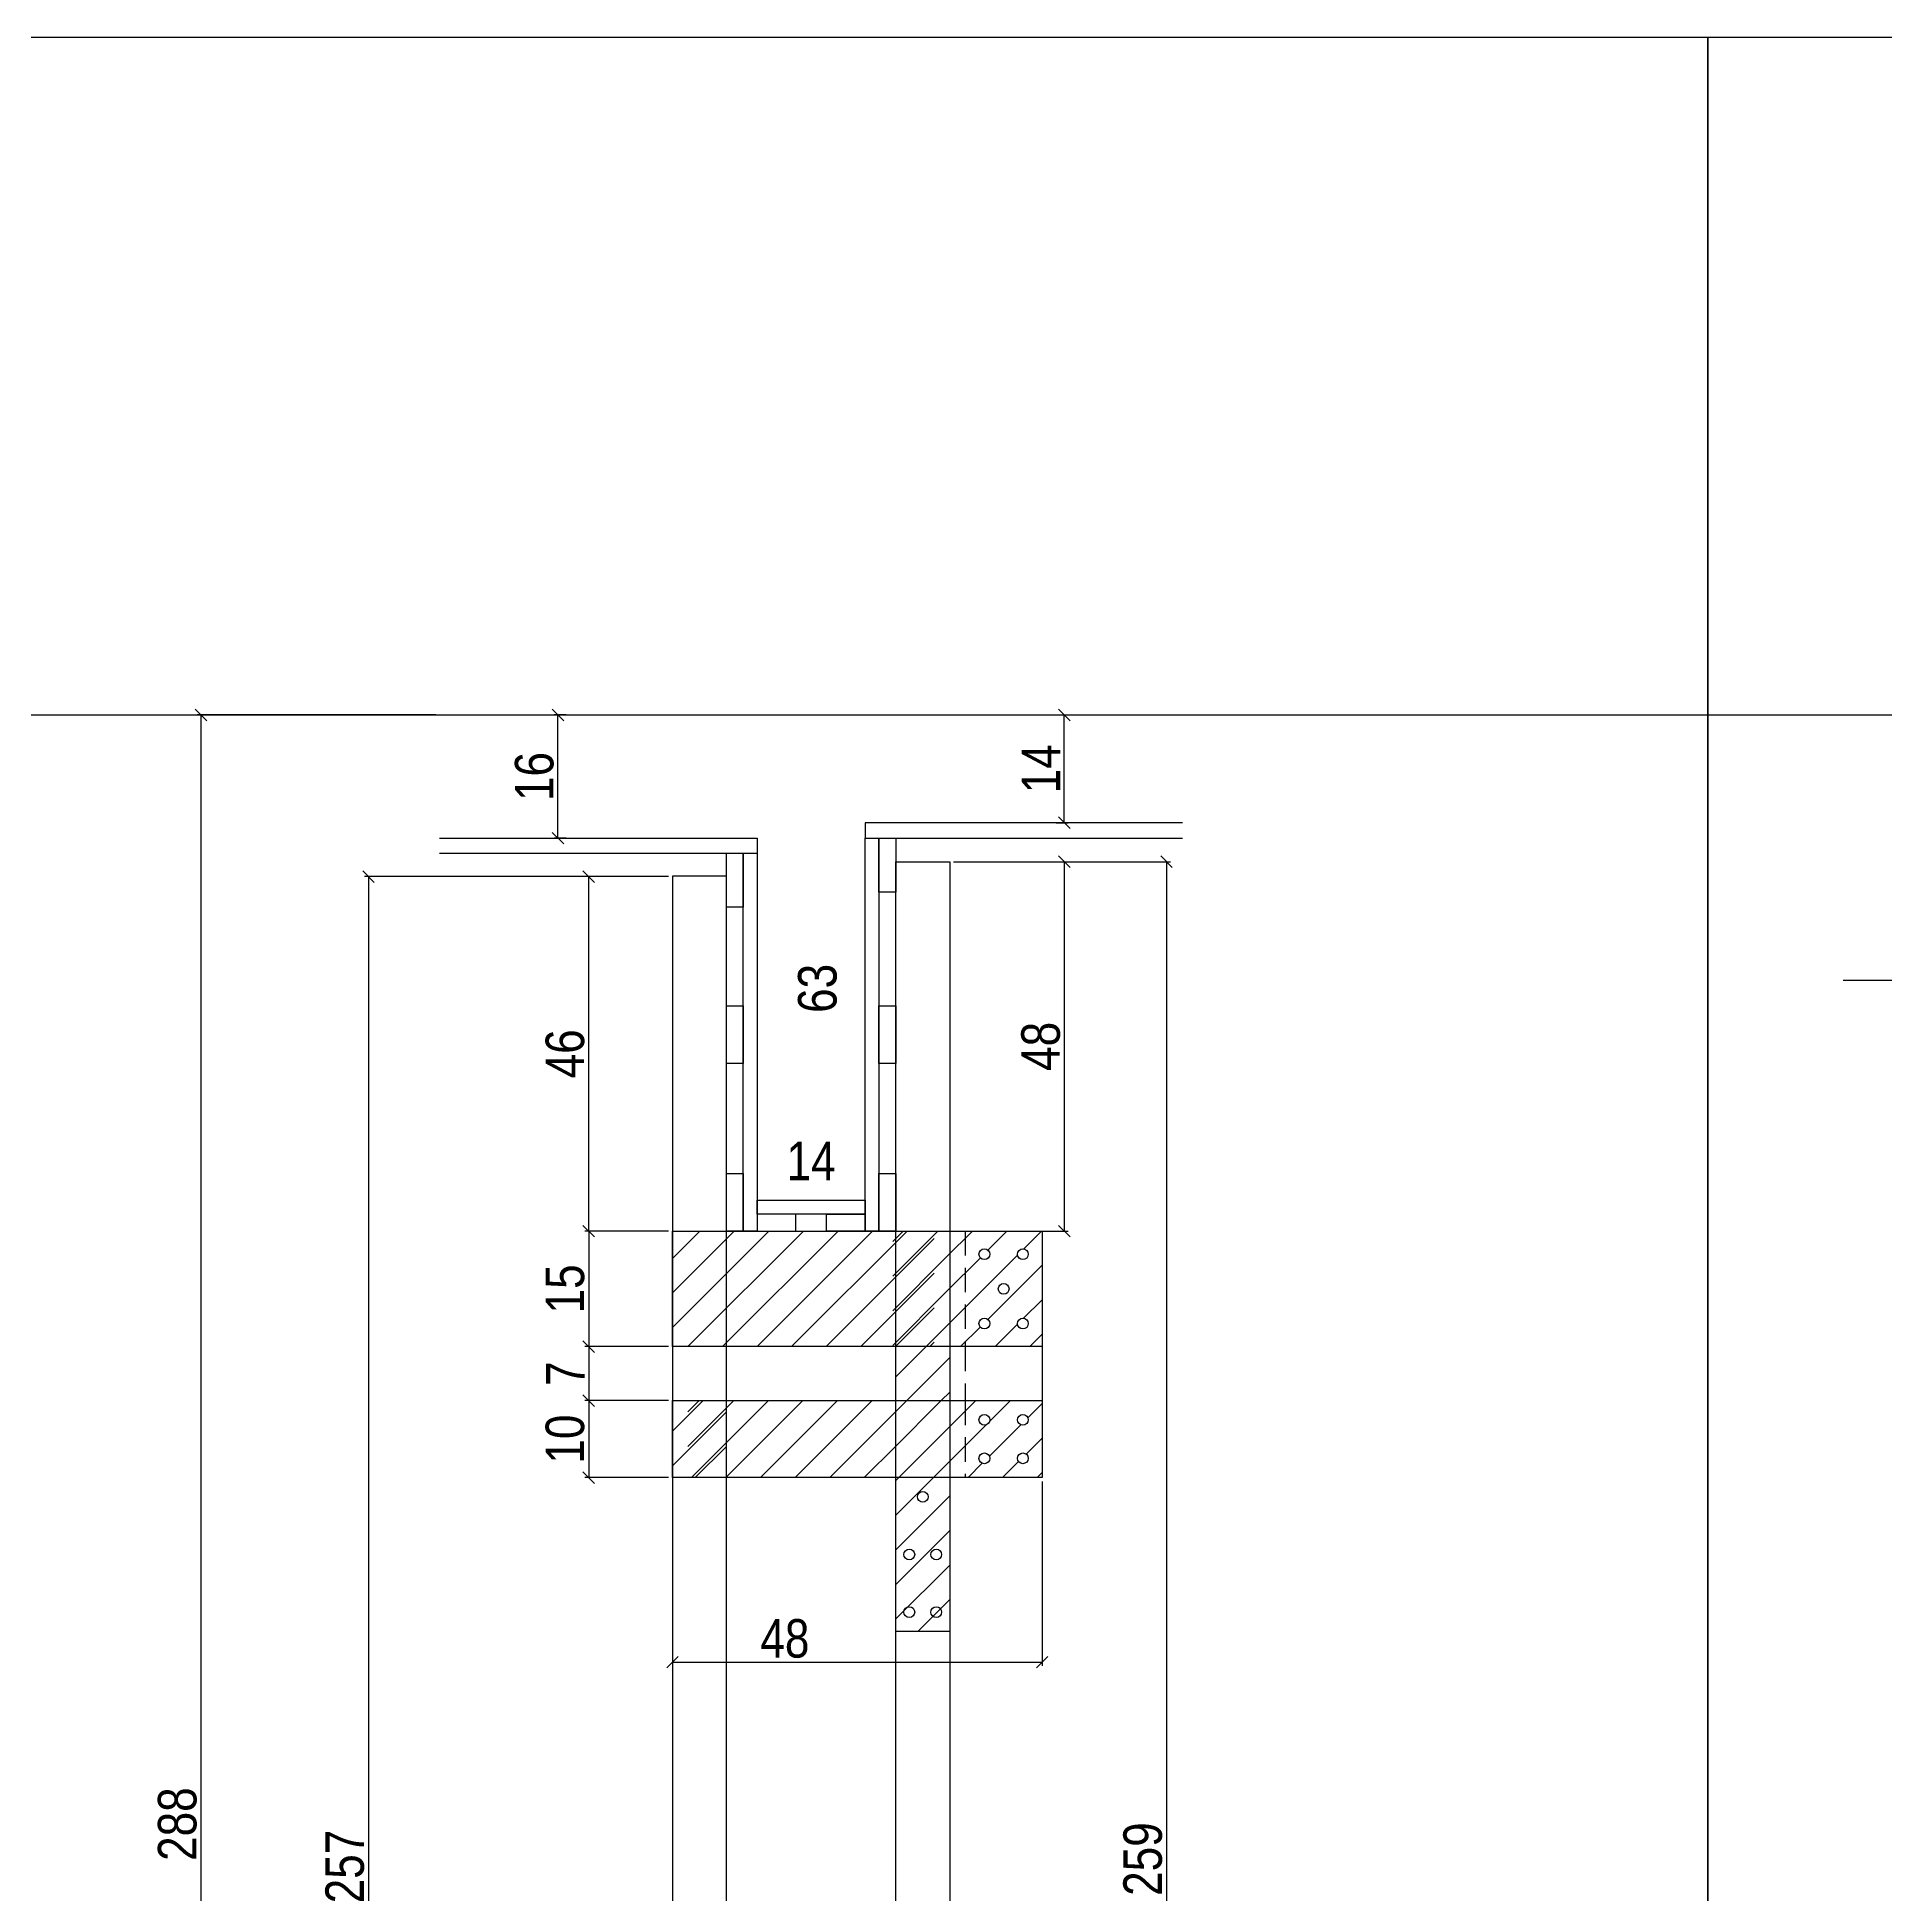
# Model space of a CAD drawing. Extents: x 17311 to 161354, y 153625 to 210355.
# Drawn here: x 21487.9 to 21968, y 206859.5 to 207341.9 of the extents above; entities that cross this region are included whole.
import ezdxf

# ---------------------------------------------------------------- set-up
doc = ezdxf.new("R2010")
doc.units = 0
doc.linetypes.add('DASHED2', pattern=[9.525, 6.35, -3.175])
doc.layers.get('0').update_dxf_attribs({"linetype": 'CONTINUOUS'})
doc.layers.get('DEFPOINTS').update_dxf_attribs({"linetype": 'CONTINUOUS'})
for name, color, linetype in [('8', 111, 'CONTINUOUS'), ('COTA', 241, 'CONTINUOUS'), ('detalhes', 4, 'CONTINUOUS'), ('HACHURA', 8, 'CONTINUOUS'), ('SARR_2.2x10', 60, 'CONTINUOUS'), ('SARR_7x7', 40, 'CONTINUOUS'), ('TIRAS REESCORAMENTO', 252, 'CONTINUOUS')]:
    doc.layers.add(name, color=color, linetype=linetype)
doc.styles.add('COTA TECNICA 2X', font='techl___.ttf', dxfattribs={"height": 10})
doc.dimstyles.new('SECAO', dxfattribs={"dimscale": 0.333333, "dimtxt": 5, "dimasz": 9, "dimexe": 3, "dimexo": 3, "dimgap": 3, "dimtad": 1, "dimdec": 1, "dimlfac": 0.5, "dimzin": 12, "dimdsep": 46, "dimtxsty": 'COTA TECNICA 2X', "dimblk1": 'OBLIQUE', "dimblk2": 'OBLIQUE', "dimsah": 1, "dimcen": 0.9, "dimclrd": 4, "dimclre": 4, "dimclrt": 240, "dimadec": 1, "dimazin": 3, "dimtfac": 1, "dimtdec": 1, "dimtmove": 0, "dimatfit": 3, "dimfxl": 1, "dimtolj": 1, "dimtzin": 12, "dimarcsym": 0})
pattern_1 = [(45, (-4484.669, 9490.995), (-4.49012806, 4.49012806), [])]
pattern_2 = [(45, (-4474.669, 9490.995), (-4.49012806, 4.49012806), [])]

# ---------------------------------------------------------------- blocks, each defined once
blk = doc.blocks.new('_Oblique')
at = {"color": 0, "linetype": 'ByBlock', "lineweight": -2}
blk.add_line((-0.5, -0.5), (0.5, 0.5), dxfattribs=at)
blk = doc.blocks.new('*D4184')
at = {"layer": 'DEFPOINTS', "color": 0, "transparency": 16777216}
for p in [(21652.93, 207123.86), (21573.98, 206609.77), (21652.93, 206609.77)]:
    blk.add_point(p, dxfattribs=at)
at = {"layer": 'detalhes', "color": 4, "lineweight": -2, "transparency": 16777216}
for p, q in [((21651.93, 207123.86), (21572.98, 207123.86)), ((21573.98, 207123.86), (21573.98, 206609.77)), ((21651.93, 206609.77), (21572.98, 206609.77))]:
    blk.add_line(p, q, dxfattribs=at)
at = {"layer": 'detalhes', "color": 4, "lineweight": -2, "transparency": 16777216, "xscale": 3, "yscale": 3, "zscale": 3}
for p, rotation in [((21573.98, 207123.86), 90), ((21573.98, 206609.77), 270)]:
    blk.add_blockref('_Oblique', p, dxfattribs=dict(at, rotation=rotation))
at = {"layer": 'detalhes', "color": 240, "transparency": 16777216, "insert": (21567.87, 206866.81), "char_height": 10, "attachment_point": 5, "rotation": 90, "style": 'COTA TECNICA 2X'}
blk.add_mtext('\\A1;257', dxfattribs=at)
blk = doc.blocks.new('*D4190')
at = {"layer": 'DEFPOINTS', "color": 0, "transparency": 16777216}
for p in [(21631.17, 207123.86), (21652.93, 207123.86), (21652.93, 207031.81)]:
    blk.add_point(p, dxfattribs=at)
at = {"layer": 'detalhes', "color": 4, "lineweight": -2, "transparency": 16777216}
for p, q in [((21651.93, 207123.86), (21630.17, 207123.86)), ((21631.17, 207031.81), (21631.17, 207123.86)), ((21651.93, 207031.81), (21630.17, 207031.81))]:
    blk.add_line(p, q, dxfattribs=at)
at = {"layer": 'detalhes', "color": 4, "lineweight": -2, "transparency": 16777216, "xscale": 3, "yscale": 3, "zscale": 3}
for p, rotation in [((21631.17, 207123.86), 90), ((21631.17, 207031.81), 270)]:
    blk.add_blockref('_Oblique', p, dxfattribs=dict(at, rotation=rotation))
at = {"layer": 'detalhes', "color": 240, "transparency": 16777216, "insert": (21625.06, 207077.84), "char_height": 10, "attachment_point": 5, "rotation": 90, "style": 'COTA TECNICA 2X'}
blk.add_mtext('\\A1;46', dxfattribs=at)
blk = doc.blocks.new('*D4191')
at = {"layer": 'DEFPOINTS', "color": 0, "transparency": 16777216}
for p in [(21724.93, 207127.74), (21724.93, 207031.81), (21754.69, 207031.81)]:
    blk.add_point(p, dxfattribs=at)
at = {"layer": 'detalhes', "color": 4, "lineweight": -2, "transparency": 16777216}
for p, q in [((21725.93, 207127.74), (21755.69, 207127.74)), ((21754.69, 207127.74), (21754.69, 207031.81)), ((21725.93, 207031.81), (21755.69, 207031.81))]:
    blk.add_line(p, q, dxfattribs=at)
at = {"layer": 'detalhes', "color": 4, "lineweight": -2, "transparency": 16777216, "xscale": 3, "yscale": 3, "zscale": 3}
for p, rotation in [((21754.69, 207127.74), 90), ((21754.69, 207031.81), 270)]:
    blk.add_blockref('_Oblique', p, dxfattribs=dict(at, rotation=rotation))
at = {"layer": 'detalhes', "color": 240, "transparency": 16777216, "insert": (21748.59, 207079.78), "char_height": 10, "attachment_point": 5, "rotation": 90, "style": 'COTA TECNICA 2X'}
blk.add_mtext('\\A1;48', dxfattribs=at)
blk = doc.blocks.new('*D4192')
at = {"layer": 'DEFPOINTS', "color": 0, "transparency": 16777216}
for p in [(21592.45, 207165.86), (21530.47, 206589.77), (21652.93, 206589.77)]:
    blk.add_point(p, dxfattribs=at)
at = {"layer": 'detalhes', "color": 4, "lineweight": -2, "transparency": 16777216}
for p, q in [((21591.45, 207165.86), (21529.47, 207165.86)), ((21530.47, 207165.86), (21530.47, 206589.77)), ((21651.93, 206589.77), (21529.47, 206589.77))]:
    blk.add_line(p, q, dxfattribs=at)
at = {"layer": 'detalhes', "color": 4, "lineweight": -2, "transparency": 16777216, "xscale": 3, "yscale": 3, "zscale": 3}
for p, rotation in [((21530.47, 207165.86), 90), ((21530.47, 206589.77), 270)]:
    blk.add_blockref('_Oblique', p, dxfattribs=dict(at, rotation=rotation))
at = {"layer": 'detalhes', "color": 240, "transparency": 16777216, "insert": (21524.38, 206877.82), "char_height": 10, "attachment_point": 5, "rotation": 90, "style": 'COTA TECNICA 2X'}
blk.add_mtext('\\A1;288', dxfattribs=at)
blk = doc.blocks.new('*D4194')
at = {"layer": 'DEFPOINTS', "color": 0, "transparency": 16777216}
for p in [(21689.97, 207165.86), (21696.83, 207165.86), (21689.97, 207039.81)]:
    blk.add_point(p, dxfattribs=at)
at = {"layer": 'detalhes', "color": 240, "transparency": 16777216, "insert": (21690.61, 207094.84), "char_height": 10, "attachment_point": 5, "rotation": 90, "style": 'COTA TECNICA 2X'}
blk.add_mtext('\\A1;63', dxfattribs=at)
blk = doc.blocks.new('*D4195')
at = {"layer": 'DEFPOINTS', "color": 0, "transparency": 16777216}
for p in [(21674.93, 207043.97), (21702.93, 207043.97), (21702.93, 207043.97)]:
    blk.add_point(p, dxfattribs=at)
at = {"layer": 'detalhes', "color": 240, "transparency": 16777216, "insert": (21688.93, 207050.04), "char_height": 10, "attachment_point": 5, "style": 'COTA TECNICA 2X'}
blk.add_mtext('\\A1;14', dxfattribs=at)
blk = doc.blocks.new('*D4197')
at = {"layer": 'DEFPOINTS', "color": 0, "transparency": 16777216}
for p in [(21652.93, 206991.81), (21748.93, 206967.81), (21748.93, 206919.89)]:
    blk.add_point(p, dxfattribs=at)
at = {"layer": 'detalhes', "color": 4, "lineweight": -2, "transparency": 16777216}
for p, q in [((21652.93, 206990.81), (21652.93, 206918.89)), ((21748.93, 206966.81), (21748.93, 206918.89)), ((21652.93, 206919.89), (21748.93, 206919.89))]:
    blk.add_line(p, q, dxfattribs=at)
at = {"layer": 'detalhes', "color": 4, "lineweight": -2, "transparency": 16777216, "xscale": 3, "yscale": 3, "zscale": 3, "rotation": 180}
blk.add_blockref('_Oblique', (21652.93, 206919.89), dxfattribs=at)
at = {"layer": 'detalhes', "color": 4, "lineweight": -2, "transparency": 16777216, "xscale": 3, "yscale": 3, "zscale": 3}
blk.add_blockref('_Oblique', (21748.93, 206919.89), dxfattribs=at)
at = {"layer": 'detalhes', "color": 240, "transparency": 16777216, "insert": (21682.12, 206925.99), "char_height": 10, "attachment_point": 5, "style": 'COTA TECNICA 2X'}
blk.add_mtext('\\A1;48', dxfattribs=at)
blk = doc.blocks.new('*D4198')
at = {"layer": 'DEFPOINTS', "color": 0, "transparency": 16777216}
for p in [(21751.53, 207165.86), (21754.69, 207165.86), (21751.53, 207137.86)]:
    blk.add_point(p, dxfattribs=at)
at = {"layer": 'detalhes', "color": 4, "lineweight": -2, "transparency": 16777216}
for p, q in [((21752.53, 207165.86), (21755.69, 207165.86)), ((21754.69, 207137.86), (21754.69, 207165.86)), ((21752.53, 207137.86), (21755.69, 207137.86))]:
    blk.add_line(p, q, dxfattribs=at)
at = {"layer": 'detalhes', "color": 4, "lineweight": -2, "transparency": 16777216, "xscale": 3, "yscale": 3, "zscale": 3}
for p, rotation in [((21754.69, 207165.86), 90), ((21754.69, 207137.86), 270)]:
    blk.add_blockref('_Oblique', p, dxfattribs=dict(at, rotation=rotation))
at = {"layer": 'detalhes', "color": 240, "transparency": 16777216, "insert": (21748.62, 207151.86), "char_height": 10, "attachment_point": 5, "rotation": 90, "style": 'COTA TECNICA 2X'}
blk.add_mtext('\\A1;14', dxfattribs=at)
blk = doc.blocks.new('*D4199')
at = {"layer": 'DEFPOINTS', "color": 0, "transparency": 16777216}
for p in [(21725.93, 207127.74), (21725.93, 206609.77), (21781.23, 206609.77)]:
    blk.add_point(p, dxfattribs=at)
at = {"layer": 'detalhes', "color": 4, "lineweight": -2, "transparency": 16777216}
for p, q in [((21726.93, 207127.74), (21782.23, 207127.74)), ((21781.23, 207127.74), (21781.23, 206609.77)), ((21726.93, 206609.77), (21782.23, 206609.77))]:
    blk.add_line(p, q, dxfattribs=at)
at = {"layer": 'detalhes', "color": 4, "lineweight": -2, "transparency": 16777216, "xscale": 3, "yscale": 3, "zscale": 3}
for p, rotation in [((21781.23, 207127.74), 90), ((21781.23, 206609.77), 270)]:
    blk.add_blockref('_Oblique', p, dxfattribs=dict(at, rotation=rotation))
at = {"layer": 'detalhes', "color": 240, "transparency": 16777216, "insert": (21775.09, 206868.75), "char_height": 10, "attachment_point": 5, "rotation": 90, "style": 'COTA TECNICA 2X'}
blk.add_mtext('\\A1;259', dxfattribs=at)
blk = doc.blocks.new('*D4201')
at = {"layer": 'DEFPOINTS', "color": 0, "transparency": 16777216}
for p in [(21652.93, 207031.81), (21631.17, 207001.81), (21652.93, 207001.81)]:
    blk.add_point(p, dxfattribs=at)
at = {"layer": 'detalhes', "color": 4, "lineweight": -2, "transparency": 16777216}
for p, q in [((21651.93, 207031.81), (21630.17, 207031.81)), ((21631.17, 207031.81), (21631.17, 207001.81)), ((21651.93, 207001.81), (21630.17, 207001.81))]:
    blk.add_line(p, q, dxfattribs=at)
at = {"layer": 'detalhes', "color": 4, "lineweight": -2, "transparency": 16777216, "xscale": 3, "yscale": 3, "zscale": 3}
for p, rotation in [((21631.17, 207031.81), 90), ((21631.17, 207001.81), 270)]:
    blk.add_blockref('_Oblique', p, dxfattribs=dict(at, rotation=rotation))
at = {"layer": 'detalhes', "color": 240, "transparency": 16777216, "insert": (21625.06, 207016.81), "char_height": 10, "attachment_point": 5, "rotation": 90, "style": 'COTA TECNICA 2X'}
blk.add_mtext('\\A1;15', dxfattribs=at)
blk = doc.blocks.new('*D4202')
at = {"layer": 'DEFPOINTS', "color": 0, "transparency": 16777216}
for p in [(21652.93, 206987.81), (21631.17, 206967.81), (21652.93, 206967.81)]:
    blk.add_point(p, dxfattribs=at)
at = {"layer": 'detalhes', "color": 4, "lineweight": -2, "transparency": 16777216}
for p, q in [((21651.93, 206987.81), (21630.17, 206987.81)), ((21631.17, 206987.81), (21631.17, 206967.81)), ((21651.93, 206967.81), (21630.17, 206967.81))]:
    blk.add_line(p, q, dxfattribs=at)
at = {"layer": 'detalhes', "color": 4, "lineweight": -2, "transparency": 16777216, "xscale": 3, "yscale": 3, "zscale": 3}
for p, rotation in [((21631.17, 206987.81), 90), ((21631.17, 206967.81), 270)]:
    blk.add_blockref('_Oblique', p, dxfattribs=dict(at, rotation=rotation))
at = {"layer": 'detalhes', "color": 240, "transparency": 16777216, "insert": (21625.06, 206977.81), "char_height": 10, "attachment_point": 5, "rotation": 90, "style": 'COTA TECNICA 2X'}
blk.add_mtext('\\A1;10', dxfattribs=at)
blk = doc.blocks.new('*D4203')
at = {"layer": 'DEFPOINTS', "color": 0, "transparency": 16777216}
for p in [(21652.93, 207001.81), (21631.17, 206987.81), (21652.93, 206987.81)]:
    blk.add_point(p, dxfattribs=at)
at = {"layer": 'detalhes', "color": 4, "lineweight": -2, "transparency": 16777216}
for p, q in [((21651.93, 207001.81), (21630.17, 207001.81)), ((21631.17, 207001.81), (21631.17, 206987.81)), ((21651.93, 206987.81), (21630.17, 206987.81))]:
    blk.add_line(p, q, dxfattribs=at)
at = {"layer": 'detalhes', "color": 4, "lineweight": -2, "transparency": 16777216, "xscale": 3, "yscale": 3, "zscale": 3}
for p, rotation in [((21631.17, 207001.81), 90), ((21631.17, 206987.81), 270)]:
    blk.add_blockref('_Oblique', p, dxfattribs=dict(at, rotation=rotation))
at = {"layer": 'detalhes', "color": 240, "transparency": 16777216, "insert": (21625.09, 206994.81), "char_height": 10, "attachment_point": 5, "rotation": 90, "style": 'COTA TECNICA 2X'}
blk.add_mtext('\\A1;7', dxfattribs=at)
blk = doc.blocks.new('*D4204')
at = {"layer": 'DEFPOINTS', "color": 0, "transparency": 16777216}
for p in [(21623.18, 207165.86), (21626.34, 207165.86), (21626.34, 207133.86)]:
    blk.add_point(p, dxfattribs=at)
at = {"layer": 'detalhes', "color": 4, "lineweight": -2, "transparency": 16777216}
for p, q in [((21625.34, 207165.86), (21622.18, 207165.86)), ((21623.18, 207133.86), (21623.18, 207165.86)), ((21625.34, 207133.86), (21622.18, 207133.86))]:
    blk.add_line(p, q, dxfattribs=at)
at = {"layer": 'detalhes', "color": 4, "lineweight": -2, "transparency": 16777216, "xscale": 3, "yscale": 3, "zscale": 3}
for p, rotation in [((21623.18, 207165.86), 90), ((21623.18, 207133.86), 270)]:
    blk.add_blockref('_Oblique', p, dxfattribs=dict(at, rotation=rotation))
at = {"layer": 'detalhes', "color": 240, "transparency": 16777216, "insert": (21617.08, 207149.86), "char_height": 10, "attachment_point": 5, "rotation": 90, "style": 'COTA TECNICA 2X'}
blk.add_mtext('\\A1;16', dxfattribs=at)

msp = doc.modelspace()

# ---------------------------------------------------------------- hatches: boundary and pattern name
at = {"layer": 'COTA'}
h = msp.add_hatch(dxfattribs=at)
h.set_pattern_fill('ANSI31', color=256, scale=2, style=0)
h.set_pattern_definition(pattern_2)
h.paths.add_polyline_path([(21720.93, 207031.81), (21652.93, 207031.81), (21652.93, 207001.81), (21720.93, 207001.81)])
h = msp.add_hatch(dxfattribs=at)
h.set_pattern_fill('ANSI31', color=256, scale=2, style=0)
h.set_pattern_definition(pattern_1)
h.paths.add_polyline_path([(21724.13, 207031.81), (21710.13, 207031.81), (21710.13, 207001.81), (21724.13, 207001.81)])
h = msp.add_hatch(dxfattribs=at)
h.set_pattern_fill('ANSI31', color=256, scale=2, style=0)
h.set_pattern_definition(pattern_1)
h.paths.add_polyline_path([(21748.93, 207031.81), (21724.13, 207031.81), (21724.13, 207001.81), (21748.93, 207001.81)])
h.paths.add_polyline_path([(21735.33, 207007.81, -1), (21732.53, 207007.81, -1)], flags=16)
h.paths.add_polyline_path([(21737.53, 207016.81, -1), (21740.33, 207016.81, -1)], flags=16)
h.paths.add_polyline_path([(21732.53, 207025.81, -1), (21735.33, 207025.81, -1)], flags=16)
h.paths.add_polyline_path([(21745.33, 207007.81, -1), (21742.53, 207007.81, -1)], flags=16)
h.paths.add_polyline_path([(21742.53, 207025.81, -1), (21745.33, 207025.81, -1)], flags=16)
h = msp.add_hatch(dxfattribs=at)
h.set_pattern_fill('ANSI31', color=256, scale=2, style=0)
h.set_pattern_definition(pattern_1)
h.paths.add_polyline_path([(21710.93, 207001.81), (21710.93, 206987.81), (21724.93, 206987.81), (21724.93, 207001.81)])
h = msp.add_hatch(dxfattribs=at)
h.set_pattern_fill('ANSI31', color=256, scale=2, style=0)
h.set_pattern_definition(pattern_2)
h.paths.add_polyline_path([(21666.93, 206987.81), (21652.93, 206987.81), (21652.93, 206967.81), (21666.93, 206967.81)])
h = msp.add_hatch(dxfattribs=at)
h.set_pattern_fill('ANSI31', color=256, scale=2, style=0)
h.set_pattern_definition(pattern_1)
h.paths.add_polyline_path([(21710.93, 206987.81), (21656.93, 206987.81), (21656.93, 206967.81), (21710.93, 206967.81)])
h = msp.add_hatch(dxfattribs=at)
h.set_pattern_fill('ANSI31', color=256, scale=2, style=0)
h.set_pattern_definition(pattern_1)
h.paths.add_polyline_path([(21724.13, 206987.81), (21710.13, 206987.81), (21710.13, 206967.81), (21724.13, 206967.81)])
h = msp.add_hatch(dxfattribs=at)
h.set_pattern_fill('ANSI31', color=256, scale=2, style=0)
h.set_pattern_definition(pattern_1)
h.paths.add_polyline_path([(21748.93, 206987.81), (21724.13, 206987.81), (21724.13, 206967.81), (21748.93, 206967.81)])
h.paths.add_polyline_path([(21732.53, 206982.81, -1), (21735.33, 206982.81, -1)], flags=16)
h.paths.add_polyline_path([(21735.33, 206972.81, -1), (21732.53, 206972.81, -1)], flags=16)
h.paths.add_polyline_path([(21742.53, 206982.81, -1), (21745.33, 206982.81, -1)], flags=16)
h.paths.add_polyline_path([(21745.33, 206972.81, -1), (21742.53, 206972.81, -1)], flags=16)
h = msp.add_hatch(dxfattribs=at)
h.set_pattern_fill('ANSI31', color=256, scale=2, style=0)
h.set_pattern_definition(pattern_1)
h.paths.add_polyline_path([(21710.93, 206927.87), (21724.93, 206927.87), (21724.93, 206967.81), (21710.93, 206967.81)])

# ---------------------------------------------------------------- linework, layer by layer
at = {"linetype": 'Continuous'}
msp.add_line((21748.93, 207001.81), (21748.93, 206987.81), dxfattribs=at)
msp.add_line((21724.93, 206927.87), (21710.93, 206927.87))
for centre in [(21733.93, 207025.81), (21743.93, 207025.81), (21738.93, 207016.81), (21733.93, 207007.81), (21743.93, 207007.81), (21733.93, 206982.81), (21743.93, 206982.81), (21733.93, 206972.81), (21743.93, 206972.81), (21717.93, 206962.81), (21714.43, 206947.84), (21721.43, 206947.84), (21714.43, 206932.87), (21721.43, 206932.87)]:
    msp.add_circle(centre, 1.4)
at = {"layer": '8', "color": 5, "linetype": 'Continuous'}
for points in [[(21921.78, 206377.07), (21324.97, 206377.07), (21324.97, 207341.85), (21921.78, 207341.85)], [(22518.59, 206377.07), (21921.78, 206377.07), (21921.78, 207341.85), (22518.59, 207341.85)]]:
    msp.add_lwpolyline(points, close=True, dxfattribs=at)
at = {"layer": 'COTA', "linetype": 'DASHED2'}
for p, q in [((21728.93, 207031.81), (21728.93, 207001.81)), ((21728.93, 207001.81), (21728.93, 206987.81)), ((21728.93, 206987.81), (21728.93, 206967.81))]:
    msp.add_line(p, q, dxfattribs=at)
at = {"layer": 'HACHURA', "color": 7}
msp.add_line((21956.93, 207096.97), (22074.09, 207096.97), dxfattribs=at)
at = {"layer": 'SARR_2.2x10', "linetype": 'Continuous'}
for points in [[(21748.93, 207001.81), (21652.93, 207001.81), (21652.93, 207031.81), (21748.93, 207031.81)], [(21748.93, 206967.81), (21652.93, 206967.81), (21652.93, 206987.81), (21748.93, 206987.81)]]:
    msp.add_lwpolyline(points, close=True, dxfattribs=at)
at = {"layer": 'SARR_7x7', "linetype": 'Continuous'}
for points in [[(21724.93, 206609.77), (21710.93, 206609.77), (21710.93, 207127.74), (21724.93, 207127.74)], [(21652.93, 206609.77), (21666.93, 206609.77), (21666.93, 207123.96), (21652.93, 207123.96)]]:
    msp.add_lwpolyline(points, close=True, dxfattribs=at)
at = {"layer": 'TIRAS REESCORAMENTO', "linetype": 'ByBlock'}
for p, q in [((22518.59, 207165.77), (17744.1, 207165.77)), ((21592.45, 207165.86), (21785.9, 207165.86)), ((21702.93, 207133.86), (21785.42, 207133.86))]:
    msp.add_line(p, q, dxfattribs=at)
for points in [[(21785.42, 207137.86), (21702.93, 207137.86), (21702.93, 207133.86), (21785.42, 207133.86)], [(21592.45, 207133.86), (21674.93, 207133.86), (21674.93, 207129.86), (21592.45, 207129.86)], [(21674.93, 207031.81), (21671.33, 207031.81), (21671.33, 207129.96), (21674.93, 207129.96), (21674.93, 207031.81)], [(21706.53, 207031.81), (21702.93, 207031.81), (21702.93, 207133.86), (21706.53, 207133.86), (21706.53, 207031.81)]]:
    msp.add_lwpolyline(points, dxfattribs=at)
for points in [[(21666.93, 207129.96), (21671.33, 207129.96), (21671.33, 207115.96), (21666.93, 207115.96)], [(21706.53, 207133.86), (21710.93, 207133.86), (21710.93, 207119.86), (21706.53, 207119.86)], [(21666.93, 207090.34), (21671.33, 207090.34), (21671.33, 207075.34), (21666.93, 207075.34)], [(21706.53, 207090.34), (21710.93, 207090.34), (21710.93, 207075.34), (21706.53, 207075.34)], [(21666.93, 207046.81), (21671.33, 207046.81), (21671.33, 207031.81), (21666.93, 207031.81)], [(21706.53, 207046.81), (21710.93, 207046.81), (21710.93, 207031.81), (21706.53, 207031.81)], [(21702.93, 207036.21), (21674.93, 207036.21), (21674.93, 207039.81), (21702.93, 207039.81)], [(21684.93, 207031.81), (21684.93, 207036.21), (21674.93, 207036.21), (21674.93, 207031.81)], [(21692.9, 207031.81), (21692.9, 207036.21), (21702.93, 207036.21), (21702.93, 207031.81)]]:
    msp.add_lwpolyline(points, close=True, dxfattribs=at)

# ---------------------------------------------------------------- dimensions: what is measured, and where the dimension line sits
at = {"layer": 'detalhes', "color": 3}
for base, p1, p2, picture, middle in [((21530.47, 206589.77), (21592.45, 207165.86), (21652.93, 206589.77), '*D4192', (21524.38, 206877.82)), ((21623.18, 207165.86), (21626.34, 207133.86), (21626.34, 207165.86), '*D4204', (21617.08, 207149.86)), ((21754.69, 207165.86), (21751.53, 207137.86), (21751.53, 207165.86), '*D4198', (21748.62, 207151.86)), ((21573.98, 206609.77), (21652.93, 207123.86), (21652.93, 206609.77), '*D4184', (21567.87, 206866.81)), ((21631.17, 207123.86), (21652.93, 207031.81), (21652.93, 207123.86), '*D4190', (21625.06, 207077.84)), ((21754.69, 207031.81), (21724.93, 207127.74), (21724.93, 207031.81), '*D4191', (21748.59, 207079.78)), ((21781.23, 206609.77), (21725.93, 207127.74), (21725.93, 206609.77), '*D4199', (21775.09, 206868.75)), ((21631.17, 207001.81), (21652.93, 207031.81), (21652.93, 207001.81), '*D4201', (21625.06, 207016.81)), ((21631.17, 206987.81), (21652.93, 207001.81), (21652.93, 206987.81), '*D4203', (21625.09, 206994.81)), ((21631.17, 206967.81), (21652.93, 206987.81), (21652.93, 206967.81), '*D4202', (21625.06, 206977.81))]:
    dim = msp.add_linear_dim(base=base, p1=p1, p2=p2, angle=90, dimstyle='SECAO', dxfattribs=at)
    dim.commit()
    dim.dimension.update_dxf_attribs({"geometry": picture, "text_midpoint": middle})
dim = msp.add_linear_dim(base=(21696.83, 207165.86), p1=(21689.97, 207039.81), p2=(21689.97, 207165.86), angle=90, dimstyle='SECAO', override={"dimse1": 1, "dimse2": 1, "dimsd1": 1, "dimsd2": 1}, dxfattribs=at)
dim.commit()
dim.dimension.update_dxf_attribs({"geometry": '*D4194', "text_midpoint": (21696.83, 207094.84), "dimtype": 160})
dim = msp.add_linear_dim(base=(21702.93, 207043.97), p1=(21674.93, 207043.97), p2=(21702.93, 207043.97), dimstyle='SECAO', override={"dimse1": 1, "dimse2": 1, "dimsd1": 1, "dimsd2": 1}, dxfattribs=at)
dim.commit()
dim.dimension.update_dxf_attribs({"geometry": '*D4195', "text_midpoint": (21688.93, 207050.04)})
dim = msp.add_linear_dim(base=(21748.93, 206919.89), p1=(21652.93, 206991.81), p2=(21748.93, 206967.81), dimstyle='SECAO', dxfattribs=at)
dim.commit()
dim.dimension.update_dxf_attribs({"geometry": '*D4197', "text_midpoint": (21682.12, 206919.89), "dimtype": 160})

doc.saveas('drawing.dxf')
